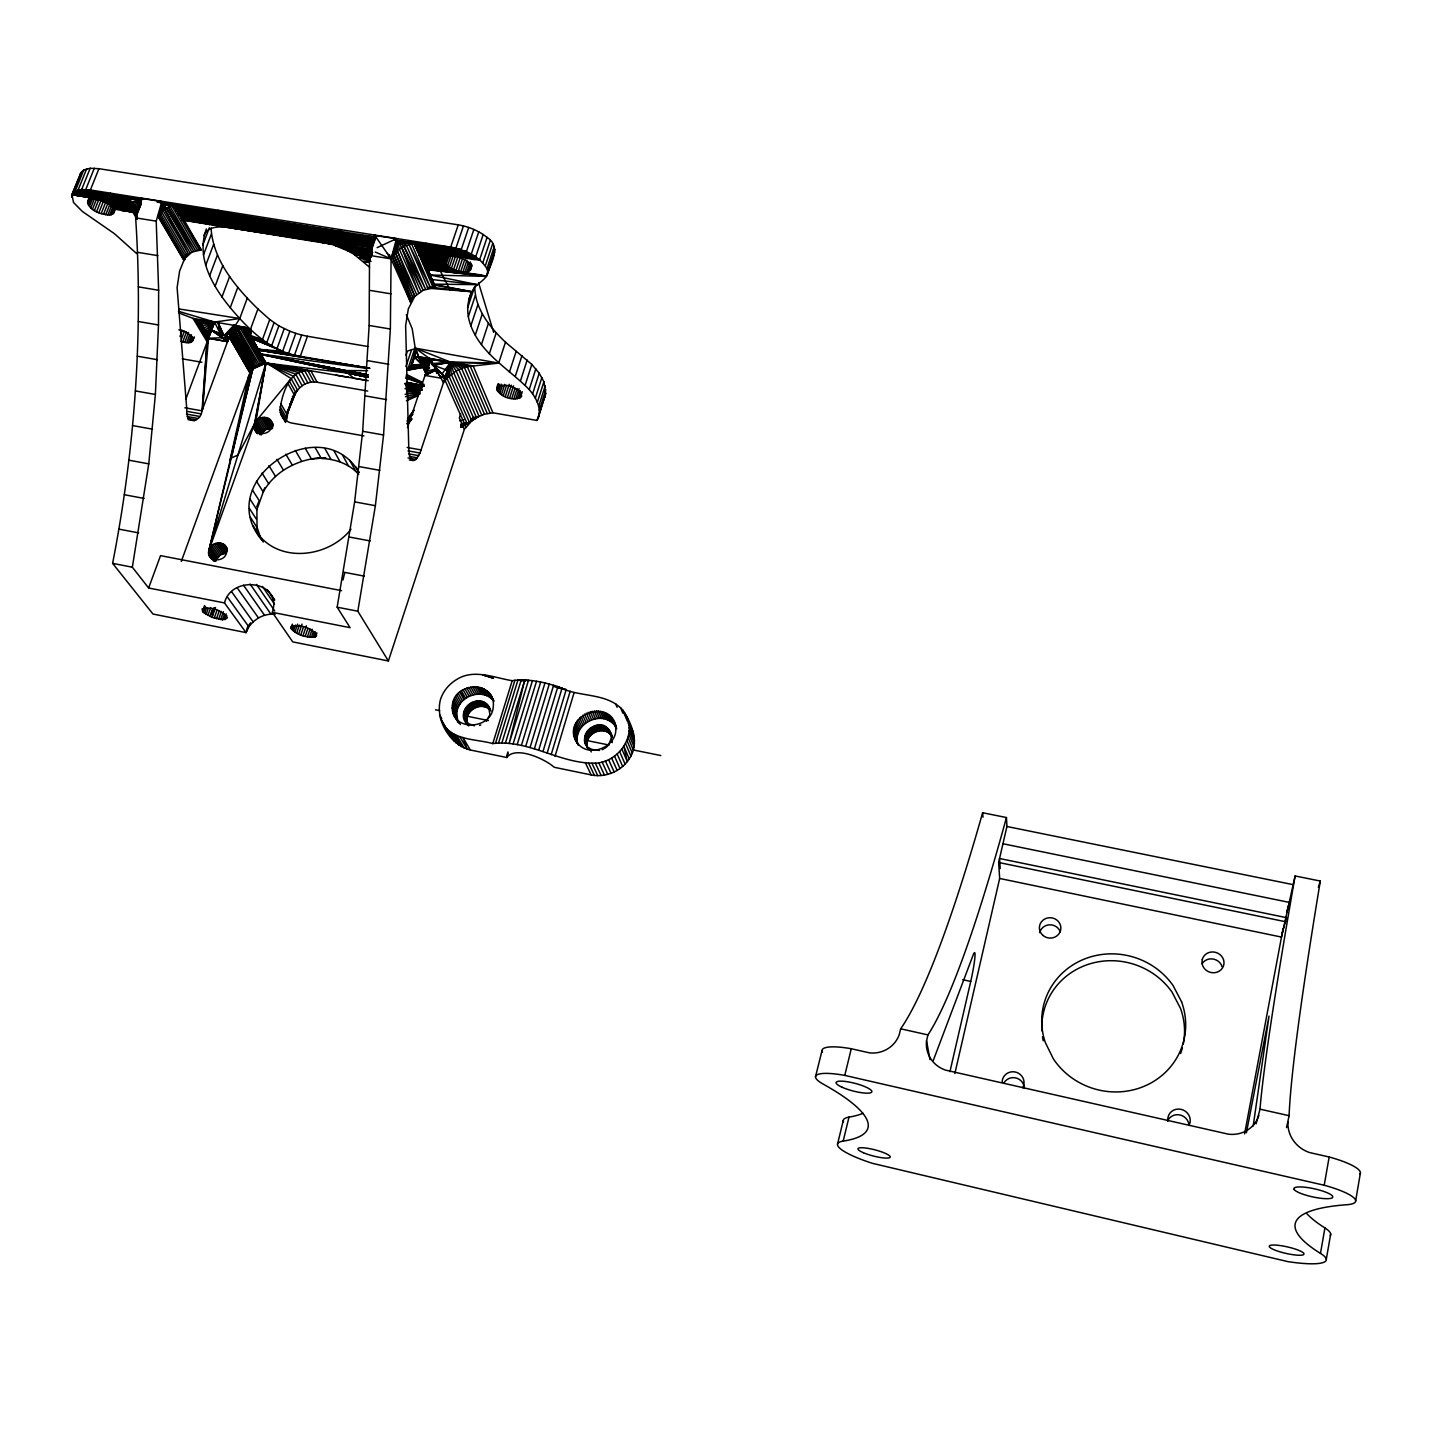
<?xml version="1.0" encoding="UTF-8"?>
<svg xmlns="http://www.w3.org/2000/svg" width="1432" height="1432" viewBox="0 0 1432 1432"><rect width="100%" height="100%" fill="white"/><g stroke="black" fill="none" stroke-linecap="round" stroke-linejoin="round"><path stroke-width="1.5" d="M250.528 622.831L246.035 632.586L152.973 614.042L112.609 563.367C134.805 449.791 143.29 333.387 135.646 217.861C138.385 209.197 132.693 199.46 123.886 197.419L137.221 219.472M249.436 624.316L246.035 632.586L224.484 602.926L148.624 587.997L132.353 567.215L148.767 463.861L155.39 394.462L158.487 324.957L158.648 290.266L156.213 221.155L161.816 201.59L141.285 198.332L135.646 217.861L156.213 221.155M1287.977 1121.865L1287.959 1125.087A30.287 28.085 29.5 0 0 1309.582 1152.563L1329.164 1157.002A44.07 9.576 12.2 0 1 1359.756 1174.419M467.584 307.898L474.78 286.382C474.762 308.811 490.03 327.481 505.478 342.194L498.658 363.119L450.328 362.01L420.041 453.013L416.05 459.386L412.165 460.263L409.498 455.358L408.818 449.469L405.632 325.673L408.335 308.847L414.815 296.335L397.273 250.761L397.38 240.683C426.342 248.756 468.3 239.251 486.952 268.643C490.872 279.401 474.994 282.784 472.095 291.77C466.295 302.206 466.707 314.825 470.86 325.762C481.474 354.169 509.076 368.991 529.213 389.558C536.248 397.702 542.925 409.892 537.054 420.453L492.948 412.792L484.463 414.206L470.913 419.934L479.058 416.265L458.813 369.51L450.328 362.01L415.226 348.137L412.219 328.787L406.33 314.718M366.95 380.429L353.901 378.227L347.546 373.072L265.905 363.048L252.784 368.937L230.033 460.03L248.613 376.598L254.449 367.201L235.17 330.541L235.242 325.547L193.016 318.387L179.161 313.053M224.484 602.926C231.59 574.411 282.874 580.694 272.331 612.341L350.07 627.646L337.164 607.186L354.635 501.862L362.672 431.283L369.134 325.476L369.546 255.415L374.933 235.564L396.503 238.661L391.079 258.87L390.363 329.02L383.561 434.988L375.381 505.693L357.821 611.213L388.376 660.957L464.38 429.26L471.772 420.883L479.058 416.265L472.578 417.786M506.785 757.51C515.502 745.607 544.661 758.692 554.22 767.284L591.165 774.909C605.557 777.916 621.309 771.239 629.239 758.87C639.907 743.548 632.121 723.769 622.687 710.003C606.255 691.835 578.331 697.885 557.889 686.572C543.211 682.08 527.602 678.338 512.208 680.683C494.595 677.909 474.117 668.672 457.13 679.216C449.451 683.655 443.293 690.833 440.537 699.299C434.863 719.759 449.863 744.747 470.305 749.992L506.785 757.51L508.074 753.339M442.864 723.464C452.798 740.792 476.373 738.858 492.787 743.584C528.587 739.163 559.966 764.062 595.354 763.167C617.89 762.343 636.989 736.513 626.106 715.356M538.486 417.267L545.717 393.424L543.892 381.735L539.202 373.233L531.809 364.426L505.478 342.194M446.158 255.952L444.117 261.966L423.442 259.317L444.117 261.966C453.085 275.463 473.276 271.883 486.415 276.376C490.156 264.186 502.185 246.895 487.077 237.39C478.807 230.749 468.676 226.632 458.258 224.842L98.915 168.69L90.18 168.278L83.772 169.96L80.461 173.541L71.94 194.698L73.533 202.503L82.304 211.417L114.435 233.685L136.702 253.625M587.353 746.806L584.829 741.436L587.693 747.987C582.609 734.151 604.555 723.787 612.091 736.388C601.333 703.756 563.993 749.849 599.561 750.386M487.077 237.39L479.648 259.622C468.533 260.964 454.588 251.638 444.332 258.387C424.337 253.41 421.455 263.524 414.367 243.816C404.719 244.353 395.286 250.045 391.079 258.87L410.662 302.456L412.685 296.549M574.751 737.945L577.347 743.369C558.981 717.146 609.799 695.433 616.207 727.009L613.845 721.495M578.206 745.195C570.348 723.751 604.394 707.641 616.082 727.188L612.914 719.831M257.098 532.257L256.883 509.774L264.741 487.811M490.585 710.2C483.533 688.541 450.901 710.075 468.407 725.648C460.979 713.118 480.615 699.568 490.156 710.129M181.273 561.469L249.974 372.857L229.55 337.433L235.17 330.541L243.78 327.427L250.994 337.129L250.528 329.145L257.921 308.972C235.654 287.134 213.1 260.481 211.023 227.974M452.369 705.797C449.827 732.038 492.429 730.499 493.306 706.173C495.669 680.075 453.371 681.632 452.369 705.797L456.647 713.172L458.079 722.301L453.801 714.98M207.855 342.982L193.016 318.387C202.359 322.093 208.41 332.296 207.014 342.284L202.556 409.284L208.481 338.364L214.549 322.039L239.753 318.53C256.024 336.234 275.732 352.684 300.29 356.317L369.653 368.221L258.619 350.07L300.29 356.317L307.45 336.269L368.006 346.526M447.59 255.326L444.869 263.327L423.944 260.015L422.53 257.563L423.55 259.031L444.117 261.966L444.332 258.387L421.581 254.574L414.367 243.816L416.981 243.798L420.328 251.459L450.006 256.095L420.399 251.656L414.367 243.816L417.84 245.678M317.116 382.255C296.138 379.229 288.566 404.809 286.472 420.811L279.992 409.642C282.14 393.514 289.801 367.791 310.923 370.834L317.116 382.255L367.72 391.043M422.458 259.836L422.53 258.798M368.257 236.817L364.193 235.725L368.973 248.559L364.193 235.725L375.972 237.121L371.998 248.452M219.221 542.853L226.346 553.11L220.224 554.99L216.268 559.966L209.072 549.763C211.596 539.417 230.427 541.565 226.471 553.11C223.947 563.474 205.08 561.326 209.072 549.763L253.124 367.594M262.199 540.49C211.274 481.421 321.09 407.726 359.199 472.542M231.25 458.025L237.909 455.036L254.431 423.962C256.883 414.063 275.248 415.817 271.579 427.04C269.127 436.957 250.725 435.203 254.431 423.962L265.905 363.048L251.925 338.417L243.78 327.427L245.57 327.409L258.154 349.265L300.29 356.317L256.632 349.444M222.067 337.719L227.545 341.621L208.517 338.22L222.067 337.719L222.336 335.088L211.524 330.201L227.545 341.621L208.481 338.364L185.784 399.277M427.9 370.029L426.432 369.313C427.81 362.618 421.294 354.939 414.296 356.926L411.79 365.07L407.816 369.188L414.761 348.799L407.386 351.091L405.99 355.154M366.61 244.102L179.967 213.475M425.895 373.287L421.778 364.372L414.296 356.926L415.226 348.137L498.658 363.119L467.297 366.646L450.328 362.01L449.022 376.204L469.624 422.762M179.054 212.043L366.932 242.617M374.575 235.027C365.912 266.853 378.245 240.683 364.193 235.725L365.303 240.934L371.801 253.231L370.727 253.017M450.883 256.095L447.5 266.084C438.532 264.061 427.577 265.224 423.084 263.273L427.398 269.216L435.758 287.796L472.095 291.77L434.182 284.467L414.367 243.816L418.735 247.754L475.728 256.74L483.193 234.49M238.428 327.123L234.669 326.46L239.753 318.53C218.326 295.243 194.143 262.056 206.369 228.977M496.671 387.929C498.658 396.95 514.661 402.303 521.678 396.324C519.834 387.267 503.617 381.843 496.671 387.929L498.014 383.83M407.458 427.595L430.656 358.68L432.178 364.659M426.145 265.618L423.621 265.063L455.895 270.576L460.603 256.596M608.564 745.07L611.392 738.035L609.692 730.964M307.45 336.269L301.669 335.052L294.491 355.1L258.154 349.265L249.723 335.285L250.528 329.145L244.586 328.143M449.791 368.131L450.346 363.979M449.755 368.31L450.31 364.229M81.696 171.536L71.94 194.698C72.925 195.182 124.978 200.498 111.356 214.71C102.37 215.838 83.342 209.269 89.214 197.598M1253.197 1125.982L1269.021 1016.111L1246.395 1132.766M80.103 175.921L80.461 173.541M456.647 713.172C457.918 695.916 483.121 687.002 493.897 701.268M248.058 336.448L249.812 335.5L250.528 329.145L235.242 325.547L230.301 335.858L250.421 372.821L232.217 453.998M415.817 351.001L410.268 367.344L422.44 365.822L415.226 348.137L429.385 358.465L426.575 367.648L430.209 358.591L432.106 364.551M414.832 244.872L466.367 251.71L397.38 240.683L393.693 254.556L413.186 298.268L395.375 252.587L397.38 240.683L466.367 251.71L473.867 229.442M251.835 368.919L209.072 549.763L254.431 423.962L261.125 435.024L262.629 432.375L255.934 421.294L265.905 363.048L260.946 354.438L367.612 377.243L260.982 354.223L243.78 327.427L246.232 328.483L250.206 335.41L262.432 339.617L269.753 319.515L257.921 308.972M1355.621 1201.001L1360.4 1172.987M1320.483 1253.394A273.369 51.946 11.6 0 1 1346.653 1204.742A44.249 9.183 12.4 0 0 1324.206 1185.248L844.755 1075.396A41.027 8.753 14.5 0 0 823.221 1084.131A234.651 47.167 15.6 0 1 843.18 1141.107A54.541 10.418 14.5 0 0 872.321 1163.303L1287.637 1261.574A58.086 10.829 12.9 0 0 1320.483 1253.394L1324.922 1227.958A272.295 54.165 11.4 0 1 1306.825 1213.709M1326.301 1259.283L1330.686 1234.026M1324.206 1185.248L1329.164 1157.002M221.405 334.64L218.058 322.63L223.607 335.446L211.524 330.201L224.072 335.356L220.546 334.211L218.058 322.63L224.072 335.518L211.524 330.201L222.085 337.325L211.524 330.201L224.323 335.553L234.007 325.35L230.301 335.858L251.137 371.3L231.268 334.354L235.242 325.547L245.57 327.409L248.595 332.564C246.787 337.576 252.945 334.265 250.528 329.145L247.557 333.889L245.874 328.429L247.289 330.506L250.528 329.145L249.096 333.62L250.206 335.41L243.78 327.427L265.905 363.048L255.057 422.583L261.752 433.645M822.487 1052.216A40.884 9.129 14.5 0 1 851.288 1048.743L869.385 1052.842A27.852 27.083 -6.7 0 0 899.242 1034.692L900.656 1028.803A696.578 81.964 -79.8 0 0 982.638 812.732L1006.463 817.547L1006.929 826.497L998.641 862.476L999.661 878.46L1281.497 937.083L1295.119 875.954L1320.322 881.056A724.789 31.647 -78.5 0 0 1289.104 1115.689L1286.545 1127.575M1256.115 1123.798L1259.999 1109.173A722.659 22.787 -78.6 0 1 1295.119 875.954M1244.587 1133.911L1283.054 928.742M465.919 426.987L445.173 380.536L446.999 378.299L449.809 364.122L443.562 382.881L430.495 359.128L426.432 369.313L429.528 368.006M467.673 424.803L446.999 378.299L450.328 362.01L464.398 367.362L467.297 366.646L487.256 413.508M434.039 284.145L477.321 284.646L431.82 279.526L434.039 284.145L433.234 287.796L423.174 290.302L414.815 296.335L395.375 252.587M954.858 1073.553L999.661 878.46M949.935 1071.691L970.735 981.439A22.93 2.041 -78.4 0 0 974.87 957.704A22.93 2.041 -78.4 0 0 973.062 955.269L933.27 1060.468M929.977 1059.644L926.558 1040.813L927.936 1034.906A698.53 74.303 -79.8 0 0 1006.463 817.547M371.335 250.349L375.041 235.099M837.523 1144.114L843.323 1120.325M843.18 1141.107L849.015 1117.121A233.846 49.225 15.6 0 0 863.048 1113.273M528.909 680.898L524.774 680.003L509.13 743.512L528.515 680.254M844.755 1075.396L851.288 1048.743M214.317 608.009L212.026 617.317L222.497 619.752L227.384 617.944C222.783 610.426 210.343 606.148 202.019 609.012L203.326 612.395L212.026 617.317L215.516 607.508M815.488 1076.828L822.022 1050.605M368.257 380.715L265.905 363.048L253.195 368.436L233.702 331.669L235.242 325.547L240.737 327.015M444.922 378.836L445.173 380.536L447.733 370.369M180.629 341.246C200.319 347.869 191.87 330.828 178.857 329.772M369.886 248.917L368.83 248.291L371.192 251.907M246.035 632.586L247.736 626.267M445.173 380.536L449.594 364.82M1286.688 912.166L1289.409 902.411L1002.955 843.752M1282.249 933.038L1286.545 917.679L999.554 858.502L1000.198 868.526M434.182 284.467L433.234 287.796L435.758 287.796L414.367 243.816L419.504 249.508L479.648 259.622L420.024 250.743L450.006 256.095M428.741 363.549L430.209 358.591L450.579 362.189L445.137 376.956M551.177 754.664L570.187 691.244M555.025 756.365L573.981 692.981M538.736 750.028L557.889 686.572M542.997 751.478L562.096 688.04L553.808 686.25M547.167 753.035L566.213 689.597L557.639 687.754M530.055 747.468L549.279 684.031M534.422 748.685L553.593 685.248M209.072 549.763L265.905 363.048L262.521 360.363M517.185 744.64L536.517 681.292M521.409 745.428L540.705 682.044M525.705 746.376L544.966 682.975M505.371 743.19L524.774 680.003M506.713 756.06L507.984 751.889M513.086 743.996L532.435 680.701M1318.371 887.393L1320.322 881.056M492.787 743.584L512.208 680.683M495.508 743.244L514.929 680.254M498.533 743.065L517.954 680.003L522.34 680.862M501.827 743.047L521.23 679.914L525.544 680.755L521.23 679.914M187.306 253.446L183.851 260.338L158.003 216.501L162.997 203.613L161.816 201.59M369.546 255.415L391.079 258.87L397.38 240.683L404.003 246.411L425.608 289.318L406.509 245.391L397.38 240.683L392.261 256.65L411.79 300.308L413.025 296.406M181.989 216.483L367.988 246.268L364.193 235.725L368.937 249.15L372.213 250.886L369.42 250.224L364.193 235.725L368.275 236.871M537.34 402.303L543.892 381.735M538.683 406.33L545.198 385.817M539.327 410.179L545.825 389.719M537.054 420.453L545.717 393.424M529.213 389.558L535.837 368.847M532.597 393.89L539.202 373.233M535.317 398.15L541.887 377.547M520.496 380.805L527.173 360.023M515.824 398.884L519.118 388.627M517.578 398.74L520.228 390.524M519.082 398.4L521.069 392.243M520.281 397.881L522.268 391.706M525.15 385.172L531.809 364.426M503.241 395.68L506.57 385.441M505.263 396.628L509.237 384.331M507.411 397.434L511.367 385.136M515.234 376.455L521.946 355.637M509.595 398.078L513.551 385.781M511.761 398.526L515.072 388.287M513.855 398.812L517.167 388.555M496.832 390.023L498.837 383.848M497.477 391.169L499.482 385.011M498.479 392.35L501.146 384.134M499.804 393.514L502.471 385.298M501.415 394.641L504.726 384.385M509.416 372.159L516.164 351.323M489.297 353.847L496.188 332.851M481.474 344.468L488.419 323.364M460.674 413.92L459.332 418.019L464.38 429.26M486.952 268.643L494.308 246.501M487.668 271.489L495.025 249.383M487.489 274.085L494.828 252.014M470.86 325.762L477.948 304.461M475.299 335.07L482.315 313.877M468.855 299.556L471.486 291.698M482.87 262.629L490.281 240.415M468.282 316.669L475.406 295.26M485.341 265.672L492.733 243.494M457.596 257.688L453.55 269.681L426.235 266.101L462.93 272.044L466.975 260.051M462.93 272.044L465.042 272.062L468.407 262.056M478.753 231.823L471.271 254.073L416.318 246.859M465.042 272.062L466.957 271.829L470.305 261.823M466.957 271.829L468.568 271.382L471.253 263.363M468.568 271.382L471.844 264.687M469.839 270.702L472.095 265.815M453.55 269.681L426.002 264.83L451.313 268.607L456.056 254.627M468.729 227.455L461.211 249.723L397.559 240.791L403.09 242.563M462.321 259.299L458.276 271.292L426.485 266.245L438.819 268.142L450.078 289.98M464.684 259.783L460.657 271.776L426.45 265.887L425.394 264.258L425.895 265.457M405.918 366.485L411.449 350.214M314.485 637.186L316.633 635.647C312.337 627.842 299.574 623.922 291.215 626.661L290.893 627.341C294.92 635.11 306.233 637.455 314.485 637.186L315.828 633.212M315.559 636.828L316.902 632.855M445.209 255.433L443.848 259.443L419.594 256.077M445.817 254.645L443.777 260.66L422.977 258.011L444.117 261.966L423.12 258.011M129.131 203.058L73.175 192.711L81.642 189.525L90.395 189.991L450.704 247.092L458.258 224.842M415.96 352.791L411.79 365.07L422.44 365.822L419.791 357.266L418.162 356.658L421.957 364.838L411.79 365.07L421.778 364.372M477.321 284.646L430.352 275.051L427.398 269.216C414.815 249.902 435.346 267.659 447.5 266.084L422.333 261.072L446.014 264.723L449.397 254.717M451.313 268.607L425.769 264.276L449.29 267.39L453.353 255.415M450.704 247.092L455.931 248.166L463.485 225.898M302.975 635.718L306.358 625.802M305.195 636.363L307.916 628.433M307.397 636.864L310.1 628.934M309.473 637.222L312.194 629.274M311.388 637.383L313.411 631.423M313.071 637.383L315.112 631.423M291.412 629.042L292.79 625.068M292.235 630.026L293.614 626.035M293.417 631.047L295.475 625.086M294.903 632.067L297.641 624.119M296.657 633.087L299.395 625.14M298.626 634.054L302.027 624.119M300.756 634.931L303.477 627.001M290.965 628.147L292.325 624.155M370.852 250.26L375.47 237.05L365.822 236.566L371.747 250.314M366.234 253.428L369.009 245.552M429.51 367.362L426.432 369.313L430.209 358.591L427.559 366.52L429.725 361.258M220.653 619.591L223.446 611.732M222.497 619.752L224.591 613.845M224.126 619.734L226.22 613.827M357.23 244.263L353.722 254.126L369.546 267.193M225.468 619.537L226.847 615.599M361.043 251.71L363.835 243.834M212.688 608.582L209.877 616.44L213.959 607.866M214.227 618.105L217.02 610.247M216.447 618.749L219.239 610.891M370.029 258.745L353.722 254.126L347.922 250.904L350.035 244.979M218.595 619.25L221.387 611.392M202.431 611.428L204.561 605.521M203.326 612.395L205.438 606.506M204.561 613.433L206.673 607.526M206.101 614.453L208.213 608.564M207.891 615.474L210.701 607.615M249.615 334.676L243.78 327.427L258.154 349.265L282.659 351.252L289.89 331.222L278.864 325.87L269.753 319.515M301.669 335.052L295.762 333.352L288.566 353.4L258.154 349.265L251.495 337.845L262.432 339.617L251.209 337.164M330.112 239.824L328.698 243.762L181.56 219.955M252.05 342.552L251.925 338.417L271.597 345.918L278.864 325.87M284.198 328.698L276.967 348.746L251.925 338.417L282.659 351.252M228.708 332.886L225.809 335.929L229.55 337.433L249.974 372.857L252.068 369.832L231.268 334.354L251.835 370.208L248.47 376.938M274.013 322.773L266.71 342.857L251.495 337.845L255.057 343.859M224.323 335.553L234.007 325.35L229.603 338.328L222.264 337.701L227.616 341.442L201.984 410.841C200.57 423.353 185.175 423.353 186.84 409.838L177.103 287.581L179.609 271.078L186.088 254.968M148.624 587.997L160.527 555.634L341.586 590.646M371.282 248.488L375.47 237.05L367.272 237.605L371.729 247.825M247.235 298.25L239.753 318.53L178.785 308.918M159.31 214.889L163.463 203.684L175.921 205.796L201.232 249.902L191.924 252.157L186.124 257.205L160.348 213.296L163.463 203.684L193.714 251.298L168.188 207.246L164.644 209.197L158.487 216.572L184.298 260.409L186.357 255.003L185.104 258.762L159.31 214.889L184.298 260.409M230.212 307.791L237.766 287.402M221.96 297.033L229.603 276.537M184.817 342.302L188.505 332.457M186.769 342.552L189.722 334.676M232.664 221.924L234.866 216.071M188.523 342.606L191.476 334.712M190.062 342.427L192.282 336.52M191.315 342.069L192.801 338.131M192.246 341.532L193.732 337.576M192.855 340.798L194.322 336.86M215.086 286.275L222.801 265.672M205.761 265.171L213.636 244.335M179.984 336.52L182.222 330.613M181.363 339.277L184.334 331.401M228.171 217.342L229.639 213.458M182.741 341.872L186.446 332.027M209.663 275.642L217.467 254.932M437.19 373.555L436.08 369.277L425.036 375.435L440.966 378.173L436.08 369.277L425.161 375.059L435.865 368.883L437.011 373.215L435.937 369.009L426.503 371.049L430.495 359.128L432.088 363.782M208.571 223.159L211.506 215.427M209.251 224.752L210.719 220.868M202.789 245.069L209.323 227.795M203.451 254.95L211.399 233.989M217.879 217.897L220.081 212.061L375.47 237.05L368.543 238.804L371.246 244.926M426.503 366.001L429.385 358.465L473.169 365.894L492.948 412.792M285.702 418.001L294.509 395.178L288.118 383.848M135.646 217.861L140.963 204.257L136.076 215.731M112.681 214.245L114.954 208.499M113.629 213.547L115.151 209.699M101.171 213.601L105.735 202.127M103.498 214.281L108.044 202.807M105.735 214.746L110.282 203.272M107.83 214.979L111.624 205.403M109.727 214.961L112.752 207.318M111.356 214.71L113.629 208.965M285.756 417.213L294.509 395.178L289.729 405.238M92.507 209.161L97.09 197.688M94.458 210.468L99.023 198.976M96.588 211.65L101.153 200.176M98.844 212.706L104.178 199.316M90.395 189.991L98.915 168.69M87.513 202.521L89.052 198.672M87.764 203.738L90.073 197.974M88.426 205.044L91.487 197.383M89.446 206.405L92.507 198.744M90.843 207.801L94.655 198.225M71.6 197.025L79.333 177.837M126.571 200.48L75.234 191.172L83.772 169.96M131.064 199.639L78.08 190.098L86.636 168.851M141.84 199.585L81.642 189.525L90.18 168.278M85.777 189.489L94.315 168.206M225.021 337.612L234.007 325.35L229.174 337.254L225.021 337.612L227.616 341.442L229.55 337.433L250.421 372.821M426.432 369.313L428.866 363.352M256.74 506.749L259.228 500.681L252.444 490.048M203.791 235.564C209.895 222.3 228.332 228.153 239.609 228.851L368.937 249.15M286.883 413.508L294.509 395.178L286.686 412.881M371.443 246.716L375.47 237.05L369.599 240.164L371.425 244.156M207.175 339.742L214.549 322.039L178.374 311.245M426.503 371.049L431.193 360.363L431.945 363.996M543.498 400.137L544.948 396.897M369.886 242.187L365.411 241.471L364.193 235.725L369.17 249.007L364.193 235.725C371.783 249.938 359.217 238.339 349.032 239.699L180.11 212.992L366.055 242.885M367.577 246.161C369.814 248.828 370.709 249.132 368.185 246.572L369.617 246.555M136.273 213.493L140.694 204.114M290.213 404.146L295.744 392.475L289.371 381.127M470.752 269.825C471.289 252.676 439.105 256.722 430.764 252.48L430.764 252.48M207.067 337.236L214.549 322.039L195.325 319.515L207.855 340.315M291.86 400.047L295.744 392.475L291.43 400.262M371.371 244.962L375.47 237.05L370.44 241.668M230.856 333.728L229.031 337.2L225.021 335.625M340.225 229.585L348.96 239.645L365.786 242.294L364.193 235.725L367.397 242.438L366.252 242.366L364.193 235.725L371.55 251.746M426.163 364.408L429.385 358.465L418.574 356.711L415.226 348.137M423.836 260.928L422.744 261.089M420.113 251.083L416.998 250.439L454.445 256.364L420.113 251.083L414.367 243.816L430.03 275.016L486.415 276.376L427.398 269.216L424.964 263.542L423.425 263.291L425.036 263.112M136.183 211.274L141.428 202.18M369.581 236.96L363.567 236.62L363.603 237.533L299.556 228.726L176.136 209.09M206.709 334.784L214.549 322.039L197.455 320.858L208.821 339.742M87.674 201.429L89.178 199.818L94.029 199.048L128.737 204.024M344.736 572.675L342.964 580.014M222.533 337.701L227.616 341.442L225.683 337.576L234.007 325.35M320.159 457.685C297.247 459.762 274.658 471.361 263.22 491.928L256.471 481.242M371.031 243.279L375.47 237.05M418.878 357.517L419.791 357.266L421.617 364.104L414.296 356.926L450.579 362.189L442.076 373.931L433.126 365.053L450.579 362.189L451.241 374.253L471.772 420.883M292.361 396.933L297.462 389.934L291.108 378.549L262.611 360.452M407.565 418.86L414.063 410.179L407.637 418.86M135.807 209.144L141.141 202.109M294.777 393.46L297.462 389.934M175.778 210.665L216.089 216.876L216.841 215.892L370.333 240.701L290.231 229.084L365.411 241.471L364.301 239.072L176.959 208.732M371.246 252.909L371.318 251.513L361.365 250.17L371.837 251.191L369.76 250.314L371.228 250.349L322.272 242.455L372.213 250.117M407.171 421.08L412.72 414.116M407.332 420.775L412.846 413.884M252.444 369.366L232.396 332.958L235.242 325.547L240.325 327.445M206.083 332.403L214.549 322.039L220.546 334.211M265.403 428.974L262.629 432.375L266.37 429.421L272.492 428.508L265.905 417.41M255.934 421.294L291.108 378.549M361.365 250.17L371.711 252.48L369.42 250.224L355.44 247.02L230.48 227.778L369.259 249.562L368.185 246.572L369.188 246.286L366.717 244.317L178.785 214.782M407.619 424.337L411.879 419.254M177.389 210.021L289.783 228.207L289.962 227.223M275.105 614.382C264.884 613.057 254.663 618.57 248.882 626.858L227.437 597.09M427.363 366.771L425.608 362.887L429.385 358.465L419.791 357.266L422.87 366.771L407.816 369.188L425.752 366.735M407.547 423.639L411.825 418.681M408.12 422.476L411.056 419.111M406.76 423.747L411.163 418.77M486.325 721.406L489.923 714.711L488.598 706.531M225.683 337.576L229.603 338.328L225.468 337.003L228.941 332.976M351.001 529.196C329.324 557.12 280.242 563.94 257.653 533.599M218.022 210.218L215.086 213.404L176.082 207.21M174.453 207.533L214.084 214.46L205.438 223.768M365.643 241.543L364.193 235.725C363.746 239.126 372.535 252.641 368.364 246.751L367.057 245.069M446.999 378.299L456.146 370.888L464.398 367.362L484.463 414.206M607.687 746.072L604.555 748.56M446.014 264.723L424.158 261.036L444.869 263.327L423.729 260.678L414.367 243.816L420.328 251.459M135.145 207.103L141.016 201.715M205.224 330.13L214.549 322.039L199.424 322.379L208.499 337.469M369.635 248.9L364.193 235.725L371.962 253.876L364.193 235.725L366.252 242.455L367.093 242.026M247.289 333.62L248.595 332.564L245.874 328.429L247.557 333.889M461.265 427.38L474.064 419.164L453.622 372.481L450.328 362.01L461.569 368.328L481.725 415.137M314.073 382.004L307.862 370.566L265.905 363.048L259.049 364.319L254.449 367.201L233.702 331.669M460.889 427.327L476.498 417.625L456.146 370.888L450.328 362.01M289.371 226.095L217.413 214.03L216.25 214.8L363.603 237.533L222.962 216.536L363.603 237.533L362.565 235.295L363.567 236.62M461.265 426.718L466.975 423.299M470.788 421.026L476.498 417.625L472.614 419.576M433.538 283.16L414.367 243.816L420.865 253.464L446.498 256.793L420.74 252.426L414.367 243.816L433.234 287.796L431.82 279.526M136.398 208.786L134.196 205.116L140.819 201.303M461.158 426.414L466.922 423.12M470.752 420.918L476.498 417.625M204.114 327.982L214.549 322.039L207.014 342.284L201.984 410.841L184.889 407.798M425.161 375.059L435.937 369.009L436.688 373.036M460.997 426.145L466.814 422.941L462.733 424.874M364.301 239.072L365.303 240.934L370.262 241.399L368.597 242.008M460.943 425.483L464.827 423.514M423.067 259.89L421.563 259.317L423.299 259.962L421.688 257.456M425.036 375.435L436.474 369.993M377.135 247.647L396.503 238.661M424.516 261.34L425.107 262.718M460.943 424.499L464.97 422.673L461.05 424.373M471.056 419.88L479.058 416.265M460.71 424.516L464.791 422.691M406.42 400.781L418.395 395.5M602.138 749.706L603.373 749.187M170.086 206.566L168.188 207.246L195.558 250.636L170.086 206.566L175.921 205.796L178.553 214.191M407.422 398.382L419.988 394.015M215.086 213.404L363.137 236.531L173.523 206.172M133.051 203.416L140.587 200.963M479.541 725.398L480.812 724.986M368.436 241.99L370.262 241.399M368.185 246.572L369.188 246.286M366.037 242.097L367.308 242.097L365.661 241.74M367.093 242.545L367.308 242.097M405.435 396.682L420.024 393.12M459.618 420.811L463.932 419.809M325.762 457.667L311.532 459.153L305.213 448.216M369.796 246.125L367.559 245.212L368.668 247.843L370.172 247.754L368.668 247.843L367.362 244.192L368.722 248.685M425.823 373.054L423.12 367.29L406.634 370.297L423.12 367.29L425.805 372.767M433.395 365.321L450.579 362.189L430.495 359.36L432.249 363.155M420.74 252.426L448.109 256.328L420.578 252.032L414.367 243.816L430.03 275.016L414.367 243.816C414.206 246.304 424.982 253.643 420.185 254.985L443.848 259.443L422.261 256.06L414.367 243.816L430.03 275.016L425.125 263.846L423.084 263.273L427.219 268.822M371.622 253.858L364.193 235.725L369.635 250.099C374.558 251.191 366.198 249.544 368.006 245.892L368.722 247.933L364.193 235.725L366.61 243.422L370.082 243.655M405.095 394.319L419.898 392.279M137.024 211.077L131.619 201.805L140.3 200.641M435.686 262.038L434.236 259.228L443.777 260.66L422.422 256.704L421.276 254.806L419.719 254.86L421.849 255.344L420.954 255.218M370.87 251.746L371.926 251.62M370.852 251.048L372.213 250.886L370.118 251.083M366.252 242.366L367.344 242.276M247.843 335.679L249.812 335.5L247.843 334.05L250.206 335.41M371.228 250.349L369.76 250.314L371.586 251.352M450.579 362.189L432.446 363.531L430.495 359.36M410.304 244.21L416.981 243.798L402.303 242.455M408.389 243.171L416.981 243.798L408.621 243.082M410.268 367.344L422.87 366.771M406.473 392.028L419.594 391.473M418.842 254.431L422.082 256.292L420.274 255.934M421.276 254.806L419.111 254.824L421.903 255.451L421.348 254.198M427.398 269.216L425.429 268.769L427.882 269.234L426.485 266.245L486.415 276.376L428.132 269.789L428.633 271.919L427.506 269.305L456.826 272.796M367.594 370.691L346.061 370.548L352.809 374.003L367.935 377.26M467.297 366.646L453.89 362.618L498.658 363.119M420.077 255.755L422.816 257.366L414.367 243.816L424.964 263.542L414.367 243.816L422.01 256.042L419.433 255.827L420.704 256.077M426.485 266.245L427.237 267.712L486.415 276.376M351.717 373.841L367.952 376.58M406.974 390.274L419.809 390.757M423.21 258.745L422.404 257.545L423.407 258.745M423.335 259.854L414.367 243.816L423.908 261.072M408.943 243.368L416.981 243.798M427.148 287.277L435.758 287.796L431.533 287.116M420.865 253.464L446.498 256.793L420.901 252.838M428.061 288.19L472.095 291.77L434.487 285.129M244.604 332.188L248.595 332.564L244.604 330.828M358.698 474.44C349.462 463.825 335.16 458.92 321.377 458.508L315.147 447.554M404.988 388.752L419.862 390.238M423.425 263.291L424.928 263.434M369.581 241.578L364.605 239.717L370.029 240.558M421.42 254.305L445.227 257.491L421.42 254.305L444.332 258.387L432.858 256.579L425.984 243.171M422.154 258.601L420.686 257.33L422.154 258.601L421.957 257.491M368.507 261.931L363.46 261.304L368.955 262.432L357.696 249.58L328.698 243.762L369.42 250.224M371.89 254.86L369.778 250.976L335.231 245.642L347.922 250.904L370.96 256.686M419.504 249.508L475.728 256.74L416.39 247.02M421.814 256.024L419.809 255.755L422.01 256.042M424.033 260.588L444.869 263.327M371.801 252.999L335.231 245.642L369.993 251.209M420.99 253.392L431.999 254.896M367.469 245.051L364.193 235.725L370.53 251.907L372.535 252.283L370.315 251.96M367.129 368.418L260.875 354.026L367.97 374.969M415.584 244.657L466.367 251.71M421.921 259.138L420.811 258.995L422.923 259.926M406.974 388.054L421.939 390.184M419.146 252.784L446.498 256.793M394.069 239.86L461.211 249.723L455.931 248.166M420.006 254.968L421.903 255.451L419.415 255.021M335.231 245.642L357.928 249.848M352.576 248.345L357.212 249.025M371.067 261.447L358.949 257.617L369.725 259.228M177.586 209.018L214.084 214.46L174.543 207.837M420.238 251.28L452.136 256.095L430.889 252.73M423.872 260.087L435.579 261.841M182.043 217.002L236.889 225.272L234.383 223.106L178.964 214.567M135.163 211.095L112.519 207.694L135.055 211.327L119.948 208.893L110.371 193.159M180.987 217.986L353.74 245.069M135.073 211.309L119.948 208.893L120.753 210.218L133.874 212.204M181.989 219.49L355.44 247.02L349.032 239.699M415.334 245.499L471.271 254.073L427.953 247.056M417.231 247.79L475.728 256.74M176.763 209.412L289.783 228.207L370.244 240.039M370.047 255.719L347.922 250.904L369.223 254.18M425.394 263.649L449.29 267.39M126.893 201.017L73.175 192.711L129.256 202.198M128.343 203.362L71.94 194.698L130.742 204.114M129.005 204.329L96.159 199.281L129.005 204.454L98.414 199.746M348.423 239.001L229.031 220.206L232.861 221.835L349.498 240.218M419.809 250.242L479.648 259.622L417.446 249.508M179.949 213.887L234.383 223.106M365.84 242.402L369.85 243.028M130.813 207.175L107.525 203.613L130.777 207.336M111.159 206.298L134.25 209.877L119.107 207.515L132.353 209.645M181.81 217.252L352.594 243.744L182.15 216.304M182.92 218.631L368.131 247.378L367.559 245.212L368.955 246.358L367.863 245.874M370.172 247.754L368.525 247.485L369.384 249.311L364.193 235.725L371.389 253.464M415.745 245.32L428.061 247.235M105.395 202.395L134.751 207.067M179.805 214.066L210.056 218.81M109.476 204.919L133.767 208.714L118.373 206.315M236.817 224.896L367.165 245.32M421.276 253.715L432.285 255.433M120.753 210.218L133.82 212.258L113.54 209.054M181.721 219.758L239.609 228.851M370.602 251.978L372.535 252.283M173.952 206.709L215.265 213.207M126.213 199.728L75.234 191.172L125.926 199.155M415.28 245.123L471.271 254.073L414.868 244.944M211.345 217.413L178.839 212.294L211.148 217.628M100.759 200.426L133.856 205.689M180.199 212.903L315.094 234.275L302.259 232.217M103.104 201.339L134.107 206.226L116.654 203.469M210.54 218.308L232.986 222.067M117.675 205.17L130.777 207.228M474.368 725.827L468.55 723.697L464.738 719.15M140.551 200.605L78.08 190.098L140.408 200.032M161.87 203.398L342.355 232.056M129.238 201.644L73.175 192.711L129.31 201.769M178.749 212.491L211.685 217.055M297.283 231.429L216.089 216.876M115.992 202.413L128.97 204.49M116.081 202.539L133.749 205.367M177.926 212.437L211.041 217.754M179.877 213.565L349.963 240.755M180.915 217.431L238.016 226.578M182.652 218.899L239.144 228.153L182.562 219.006M158.003 216.501L163.463 203.684L164.644 209.197L188.72 254.395L163.033 210.415L163.463 203.684L161.601 211.793L187.324 255.737M370.816 256.829L353.722 254.126L369.51 257.76M75.234 191.172L126.034 199.334M176.19 207.407L289.998 225.701L161.709 203.702M178.875 214.174L350.894 241.811M180.772 215.373L351.825 242.903M425.465 263.577L437.476 265.511L438.693 267.874M81.642 189.525L142.967 199.496M157.968 201.948L220.224 212.115L218.684 213.01M78.08 190.098L140.032 200.176M421.187 253.482L445.227 257.491M322.272 242.455L356.371 248.058M137.49 252.3L157.914 255.648M369.742 290.374L391.115 293.864M256.65 349.784L369.76 368.346M419.809 255.755L422.064 256.131M157.18 202.163L216.339 212.043M162.532 204.311L169.119 205.42M420.399 251.656L448.109 256.328M138.367 286.865L158.648 290.266M369.134 325.476L390.363 329.02M406.097 386.98L421.33 389.54M177.174 210.325L212.401 216.286M370.763 256.99L353.722 254.126L370.96 257.348M234.669 326.46L238.625 327.14M406.903 383.167L424.194 386.103M346.562 376.974L348.459 377.296L336.126 375.166M347.922 250.904L369.456 254.61M138.295 321.52L158.487 324.957M367.738 360.685L388.842 364.283M406.205 387.249L422.046 390.005M182.24 358.841L201.894 362.26M137.311 356.192L157.395 359.7M365.59 395.948L386.568 399.618M135.413 390.918L155.39 394.462M362.672 431.283L383.561 434.988M363.961 435.901L292.361 423.156C285.756 422.154 280.081 416.461 279.992 409.642M407.153 447.446L421.205 449.952M187.896 411.521L200.713 413.812M408.013 450.865L420.041 453.013M186.464 414.081L199.299 416.372M408.729 453.872L418.77 455.662M352.809 374.003L368.042 376.902M404.898 383.418L422.744 386.604M187.055 416.515L197.759 418.43M409.391 456.361L417.428 457.81M187.574 418.395L196.148 419.934M408.013 457.936L416.05 459.386M188.093 419.666L194.519 420.829M410.662 459.618L414.689 460.352M409.337 459.923L413.365 460.639M132.603 425.572L152.526 429.188M359.02 466.581L379.838 470.34M404.916 383.651L422.297 386.873M128.916 460.191L148.767 463.861M354.635 501.862L375.381 505.693M124.333 494.72L144.149 498.443M349.515 537.072L370.226 540.956M405.005 383.919L422.404 387.231M346.222 370.709L367.773 374.862M423.765 385.638L406.509 382.308L424.194 385.888M118.91 529.124L138.671 532.901M343.698 572.191L364.372 576.147M263.434 358.752L260.982 354.223L367.684 374.808M260.982 354.223L367.881 374.951M112.609 563.367L132.353 567.215M337.164 607.186L357.821 611.213M299.61 387.642L293.274 376.258L265.905 363.048L304.73 370.781L310.959 382.219M553.504 686.322L562.096 688.04M557.442 687.843L566.213 689.597M388.376 660.957L292.737 641.894L272.331 612.341M435.471 709.789L439.678 710.648M464.308 710.809L467.423 716.286L488.419 720.547M609.03 745.034L587.55 740.666L585.044 735.26L587.245 741.901L584.739 736.495M660.796 755.541L633.32 749.974L627.968 737.319M1006.929 826.497L1292.738 884.564M998.641 862.476L1285.775 921.778M370.512 241.328L364.605 239.717L370.315 241.006M369.259 249.562L364.193 235.725L371.21 253.213L364.193 235.725L369.17 249.007L366.717 242.473L370.1 248.04M370.62 250.546L372.213 250.886M406.151 385.655L421.455 388.824L406.366 385.655M453.89 362.618L470.215 366.145L490.102 413.043M406.402 385.566L421.903 388.895M406.097 385.602L421.563 388.895M352.523 374.003L367.594 377.26M369.474 254.09L341.711 248.058L370.942 252.802M962.698 979.685L970.735 981.439M900.656 1028.803L927.936 1034.906M1259.999 1109.173L1289.104 1115.689M370.351 260.266L358.949 257.617M302.098 385.673L295.798 374.271L265.905 363.048L301.615 371.497L307.88 382.917M405.578 242.688L397.559 240.791L405.166 242.635M365.106 239.914L370.297 241.31L365.303 240.934L366.019 241.847L364.695 238.016M372.087 251.549L369.904 250.51L372.087 251.549L371.085 250.761M247.629 334.873L249.812 335.5M265.905 363.048L298.59 372.66L304.891 384.08M487.095 676.316L482.888 674.848L493.539 678.231M482.888 674.848L493.235 678.285M405.507 377.994L424.123 384.438M289.89 331.222L295.762 333.352M364.605 239.717L367.773 240.916M449.38 371.156L433.126 365.053L446.695 378.513L432.715 365.339M406.437 377.547L422.404 383.543M251.495 337.845L271.597 345.918M405.918 376.079L422.207 382.988M375.274 252.05L391.079 258.87L389.486 254.735M446.426 379.122L439.427 375.703L446.408 379.212M406.437 374.396L422.404 382.344M369.617 247.933L369.76 248.917L364.193 235.725L369.492 249.526L367.523 244.639M429.045 277.289L431.981 279.544L427.703 269.789L429.188 272.742M369.044 246.447L367.559 245.212L367.988 246.268M463.789 715.678L466.922 721.119L463.735 714.461L466.922 718.703L463.986 712.008L467.118 717.486M628.075 722.927L632.729 731.108M231.787 591.971L253.124 621.864M208.553 552.734L214.567 561.219M208.714 554.202L213.529 560.968M209.144 555.562L211.56 558.945M208.66 551.248L215.892 561.433M210.629 546.988L217.825 557.209M209.716 548.331L216.93 558.534M237.265 587.908L258.44 617.908M211.739 545.789L218.935 556.01M213.046 544.751L220.224 554.99M216.035 543.319L223.177 553.558M214.478 543.909L221.638 554.148M243.512 585.205L264.526 615.259M387.302 253.428L391.079 258.87L375.077 235.779M217.628 542.961L224.752 553.2M222.246 543.426L226.972 550.264M250.063 584.005L270.916 614.113M220.779 543.014L226.704 551.571M224.734 544.983L227.079 548.384M223.571 544.088L227.115 549.208M256.507 584.435L274.765 610.981M368.668 247.843L368.364 246.751L369.76 248.917L368.794 247.181M262.414 586.422L274.514 604.107M271.042 594.513L274.64 599.775M267.372 589.859L274.586 600.438M253.231 525.866L263.363 542.012M250.439 517.382L257.277 527.835L260.051 536.266M249.383 508.396L256.221 518.903M250.063 499.195L256.883 509.774M432.07 364.677L430.656 358.68M262.002 473.007L268.697 483.765M201.232 249.902L173.988 205.832L199.352 249.92M424.928 262.289L424.57 262.145M268.876 465.615L275.517 476.426M253.947 426.825L257.295 432.357M254.108 428.222L257.474 433.735M254.556 429.528L256.793 433.198M276.895 459.278L283.447 470.108M254.055 425.394L259.639 434.594M136.971 213.869L128.11 199.173L136.666 214.174M137.168 216.554L126.088 198.171L136.72 217.037M134.196 205.116L136.488 208.947M131.619 201.805L136.219 209.466M136.899 211.9L129.972 200.391L136.416 211.578M207.3 333.495L202.771 325.959L214.549 322.039L201.196 324.08L207.479 333.889M258.315 419.129L264.974 430.226M257.026 420.131L263.703 431.211M261.233 417.732L267.874 428.83M440.358 717.862L450.436 736.12M446.533 728.405L454.051 741.006M441.468 720.726L452.118 738.661M259.711 418.323L266.37 429.421M285.791 454.159L292.271 465.042M451.223 732.486L458.705 745.052M262.808 417.374L269.413 428.472M439.57 714.872L441.736 718.506M448.771 730.571L456.271 743.136M423.174 259.443L414.367 243.816L422.404 257.33M267.337 417.786L272.832 427.04M453.908 734.168L461.355 746.698L456.772 735.547L464.201 748.077M264.365 417.267L270.97 428.365M270.738 420.274L272.921 423.979M269.807 419.254L273.082 424.803M268.661 418.413L273.047 425.823M459.797 736.657L467.19 749.187L462.948 737.462L470.305 749.992M253.195 368.436L232.396 332.958L252.784 368.937M295.332 450.454L301.722 461.373M164.644 209.197L190.259 253.195M235.17 330.541L255.88 366.073L235.242 325.547L238.428 328.733L259.049 364.319L236.745 329.539L257.42 365.106M452.637 711.453L456.915 718.792L452.261 707.694L456.54 715.069M458.24 720.905L460.37 724.556M453.121 713.243L459.028 723.267M166.363 208.123L191.924 252.157M280.35 412.398L285.756 421.706M281.245 415.029L285.559 422.44M260.767 363.692L240.182 328.089L262.504 363.28L241.972 327.66L264.276 363.066L243.78 327.427M452.673 703.9L456.933 711.274M280.189 406.778L286.668 417.965M414.367 243.816L423.8 261L422.315 257.438M172.037 206.083L197.455 250.17M453.156 702.02L457.435 709.413M280.94 403.931L287.402 415.137M454.714 698.386L458.956 705.815M463.735 714.461L466.868 719.92M463.986 716.877L467.118 722.319M464.29 718.041L468.801 725.738M453.837 700.176L458.097 707.587M455.752 696.686L459.994 704.114M463.789 713.243L466.922 718.703M456.933 695.057L461.176 702.503M467.852 715.087L464.738 709.61L467.423 716.286M458.312 693.535L462.536 701M465.955 707.372L469.07 712.868L465.293 708.482L468.407 713.959M467.602 705.35L470.698 710.845L468.55 704.455L471.665 709.95M459.797 692.157L464.004 699.622L461.408 690.886L465.615 698.351M466.725 706.334L469.839 711.829M324.849 448.467L331.007 459.421M432.858 256.579L434.039 258.852M470.716 702.933L473.795 708.428M463.127 689.777L467.315 697.259M469.607 703.649L472.703 709.144M464.952 688.81L469.141 696.292M471.88 702.307L474.959 707.82M367.952 246.429L367.559 245.212L369.026 248.506M466.85 688.022L471.003 695.505M474.368 701.394L477.429 706.907M334.032 450.955L340.118 461.892M473.097 701.787L476.176 707.318M476.928 700.946L479.988 706.459M468.801 687.396L472.954 694.878M475.639 701.107L478.682 706.62M470.788 686.948L474.923 694.448M478.216 700.892L481.259 706.406M342.409 454.929L348.423 465.848M472.793 686.698L476.928 694.18M480.758 701.161L483.801 706.674M479.505 700.964L482.548 706.477M355.78 466.85L358.734 472.274M484.267 702.414L488.312 708.572M474.815 686.608L478.915 694.108M483.157 701.895L486.182 707.408M349.73 460.281L355.709 471.164M481.975 701.465L485 706.978M487.148 704.634L490.925 711.042M486.271 703.792L489.279 709.305M476.802 686.716L480.883 694.216L478.753 687.02L482.835 694.502M480.651 687.485L484.714 694.985M482.477 688.148L486.522 695.63M575.467 739.7C585.652 761.735 623.027 745.893 614.579 723.25M487.327 691.101L491.355 698.583M489.869 697.438L484.213 688.971M490.925 695.361L493.807 700.713M489.905 693.804L492.894 699.407M488.688 692.39L492.697 699.854M437.476 265.511L435.811 262.307M289.783 228.207L290.535 229.711M220.743 334.623L222.085 337.325M369.134 248.756L364.193 235.725L369.438 249.83M585.258 762.558L591.165 774.909M429.403 273.673L430.03 275.016L427.703 269.789M573.874 734.222L577.329 741.49M574.232 736.12L577.669 743.369M573.82 730.374L577.275 737.659M573.749 732.307L577.203 739.574M588.57 763.077L594.423 775.428M574.554 726.543L577.991 733.846M591.935 763.274L597.753 775.625M574.089 728.441L577.543 735.744M429.045 272.885L429.493 273.834M575.216 724.664L578.653 731.985M587.048 744.372L584.524 738.984L587.138 745.589L584.614 740.219M595.354 763.167L601.118 775.518M576.058 722.856L579.495 730.195M588.158 749.115L585.169 742.617L587.406 747.486M577.078 721.119L580.497 728.458M584.578 737.731L587.084 743.136M589.626 748.363L591.291 751.943M585.992 732.898L588.498 738.321M585.455 734.061L587.961 739.467M598.737 762.737L604.465 775.088M578.26 719.473L581.678 726.83M427.506 367.505L424.821 361.49L427.524 367.38L424.821 361.49L429.385 358.465L423.818 360.184L427.434 368.06M427.488 367.272L424.821 361.49L427.559 367.577M586.655 731.788L589.161 737.212M579.62 717.933L583.021 725.29M427.04 369.188L422.637 359.056L427.166 368.901M365.822 236.566L371.335 248.577M427.398 372.338L421.294 358.072L427.631 371.855M427.04 373.036L419.791 357.266L422.136 364.39M588.284 729.729L590.789 735.171M602.102 762.003L607.795 774.354M581.106 716.537L584.507 723.894M587.424 730.732L589.912 736.155M368.543 238.804L371.282 244.8M367.272 237.605L371.855 247.593M589.25 728.816L591.738 734.258M582.735 715.248L586.118 722.623M591.398 727.277L593.886 732.719M584.471 714.12L587.836 721.513M590.288 728.011L592.776 733.435M605.378 760.947L611.034 773.316M586.315 713.136L589.662 720.529M592.58 726.65L595.05 732.092M425.608 362.887L427.452 366.968M595.086 725.72L597.556 731.161M588.212 712.331L591.559 719.741M593.815 726.131L596.285 731.573M608.564 759.604L614.167 772.009M611.607 757.993L617.174 770.398M590.199 711.704L593.528 719.115M596.374 725.433L598.827 730.893M421.294 358.072L427.434 371.747M592.204 711.257L595.515 718.667M597.699 725.272L600.151 730.714M594.262 711.006L597.556 718.399M614.489 756.114L620.02 768.537M602.747 730.75L600.33 725.29L601.458 730.678L599.006 725.218M596.303 710.916L599.578 718.327M602.854 725.809L605.271 731.251M601.619 725.487L604.035 730.947M397.273 250.761L416.64 294.545M598.325 711.024L601.601 718.434M605.217 726.776L607.615 732.217M617.174 753.966L622.669 766.442M604.071 726.239L606.47 731.698M422.637 359.056L427.774 370.655M608.994 729.962L611.392 735.386M600.33 711.328L603.588 718.739M608.188 729.031L610.587 734.473M607.275 728.172L609.674 733.614M606.291 727.438L608.69 732.88M420.954 291.466L401.694 247.593L397.38 240.683L399.349 249.114L418.681 292.934L401.694 247.593L423.174 290.302L404.003 246.411M605.521 719.222L602.281 711.811L607.383 719.902L604.143 712.492M619.644 751.603L625.104 764.097M610.3 732.038L612.341 736.782M605.933 713.333L609.155 720.743M607.598 714.335L610.82 721.728M621.864 749.061L627.305 761.573L623.833 746.323L629.239 758.87M411.718 244.084L430.674 288.065L409.087 244.604L428.114 288.566M615.134 725.075L616.709 728.745M611.822 718.255L615.008 725.63M610.569 716.805L613.755 724.198M609.155 715.499L612.341 722.892M426.808 373.537L419.791 357.266L423.12 367.29M426.754 373.43L419.791 357.266L426.36 372.857M625.515 743.423L630.903 756.007M626.894 740.416L632.264 753.035M427.237 267.712L427.882 269.234M367.093 243.476L369.223 249.15L364.193 235.725L369.313 249.365L366.628 242.294M628.702 734.115L634.054 746.806M615.527 703.577L617.102 707.301M367.773 245.284L369.295 249.079L365.625 239.556L369.259 249.222L364.193 235.725L369.295 249.079L365.464 239.126M629.131 730.893L634.466 743.602M368.4 246.93L368.991 248.309M628.917 724.449L634.251 737.229M622.687 710.003L627.305 721.084M620.539 707.623L622.866 713.172M629.203 727.653L634.519 740.398M628.326 721.316L633.66 734.115M624.549 712.581L629.919 725.487M366.664 243.601L367.129 244.729M392.261 256.65L410.662 302.456M393.693 254.556L411.79 300.308M611.106 734.347L612.413 737.659M367.183 243.709L369.295 249.079L367.397 244.299M367.057 243.386L369.384 249.311L365.625 239.556M366.341 241.471L365.93 240.29L368.847 248.166M365.93 240.29L367.236 243.834M611.231 739.288L612.269 742.599M478.539 282.731L493.646 332.421M430.495 359.128L431.462 362.368M430.602 358.859L431.497 362.278M982.638 812.732L982.996 817.153M1002.132 1082.431A10.991 10.651 16.9 0 1 1012.872 1071.745A10.991 10.651 16.9 0 1 1024.059 1082.377L1023.737 1085.134A10.991 10.651 16.9 0 1 1022.699 1087.729M1167.886 1120.987A11.367 10.776 27.6 0 1 1167.85 1118.141L1168.584 1115.438A11.367 10.776 27.6 0 1 1183.208 1110.033A11.367 10.776 27.6 0 1 1189.437 1124.46M1043.248 1040.813A71.689 68.163 17.9 0 1 1042.532 1036.858M1041.923 1030.933A71.689 68.163 17.9 0 1 1090.253 963.718A71.689 68.163 17.9 0 1 1172.092 992.215L1180.505 1008.379A71.689 68.163 17.9 0 1 1183.297 1043.928M1182.402 1047.812A71.689 68.163 17.9 0 1 1180.594 1053.54M1202.092 963.754A10.991 10.257 17.8 0 1 1222.122 966.779M1039.739 932.697A10.668 10.114 7.9 0 1 1060.289 931.892M1003.939 1082.95A10.901 10.561 17.6 0 1 1024.328 1088.195M1167.581 1121.041A11.259 10.686 28 0 1 1188.936 1124.478M1258.853 1115.331A29.75 27.942 27.3 0 1 1228.405 1134.18L945.424 1070.08A28.192 27.369 6.6 0 1 926.558 1040.813M843.52 1121.954A54.362 10.865 14.4 0 1 849.015 1117.121M1324.922 1227.958A57.889 11.313 12.8 0 1 1330.292 1235.601M1202.307 959.368L1201.967 962.036A11.08 10.328 17.5 0 0 1217.737 971.916A11.08 10.328 17.5 0 0 1219.975 954.589A11.08 10.328 17.5 0 0 1202.307 959.368M1269.593 1245.679L1269.235 1246.484A17.846 3.329 12.8 0 0 1285.077 1253.197A17.846 3.329 12.8 0 0 1303.603 1254.629L1304.033 1253.823A17.846 3.329 12.8 0 0 1288.156 1247.075A17.846 3.329 12.8 0 0 1269.593 1245.679M370.906 250.385L369.76 250.314L370.906 250.385M1181.597 1001.881L1173.112 985.592A72.298 68.718 17.4 0 0 1081.876 960.102A72.298 68.718 17.4 0 0 1045.271 1042.407L1053.379 1058.892A72.298 68.718 17.4 0 0 1145.528 1085.689A72.298 68.718 17.4 0 0 1181.597 1001.881M371.622 254.556L370.888 253.07L371.622 254.556M1294.081 1189.401L1293.973 1188.274A19.941 4.135 12.4 0 1 1313.054 1188.524A19.941 4.135 12.4 0 1 1332.655 1196.275L1332.709 1197.385A19.941 4.135 12.4 0 1 1313.645 1197.098A19.941 4.135 12.4 0 1 1294.081 1189.401M842.213 1087.3A18.473 3.938 14.6 0 0 871.569 1092.276A18.473 3.938 14.6 0 0 848.192 1081.876A18.473 3.938 14.6 0 0 842.213 1087.3M863.371 1152.706A16.665 3.186 14.5 0 0 889.899 1157.521A16.665 3.186 14.5 0 0 868.938 1148.518A16.665 3.186 14.5 0 0 863.371 1152.706M1042.979 935.418A10.758 10.185 7.5 0 0 1060.647 930.12A10.758 10.185 7.5 0 0 1046.756 918.181A10.758 10.185 7.5 0 0 1042.979 935.418"/></g></svg>
